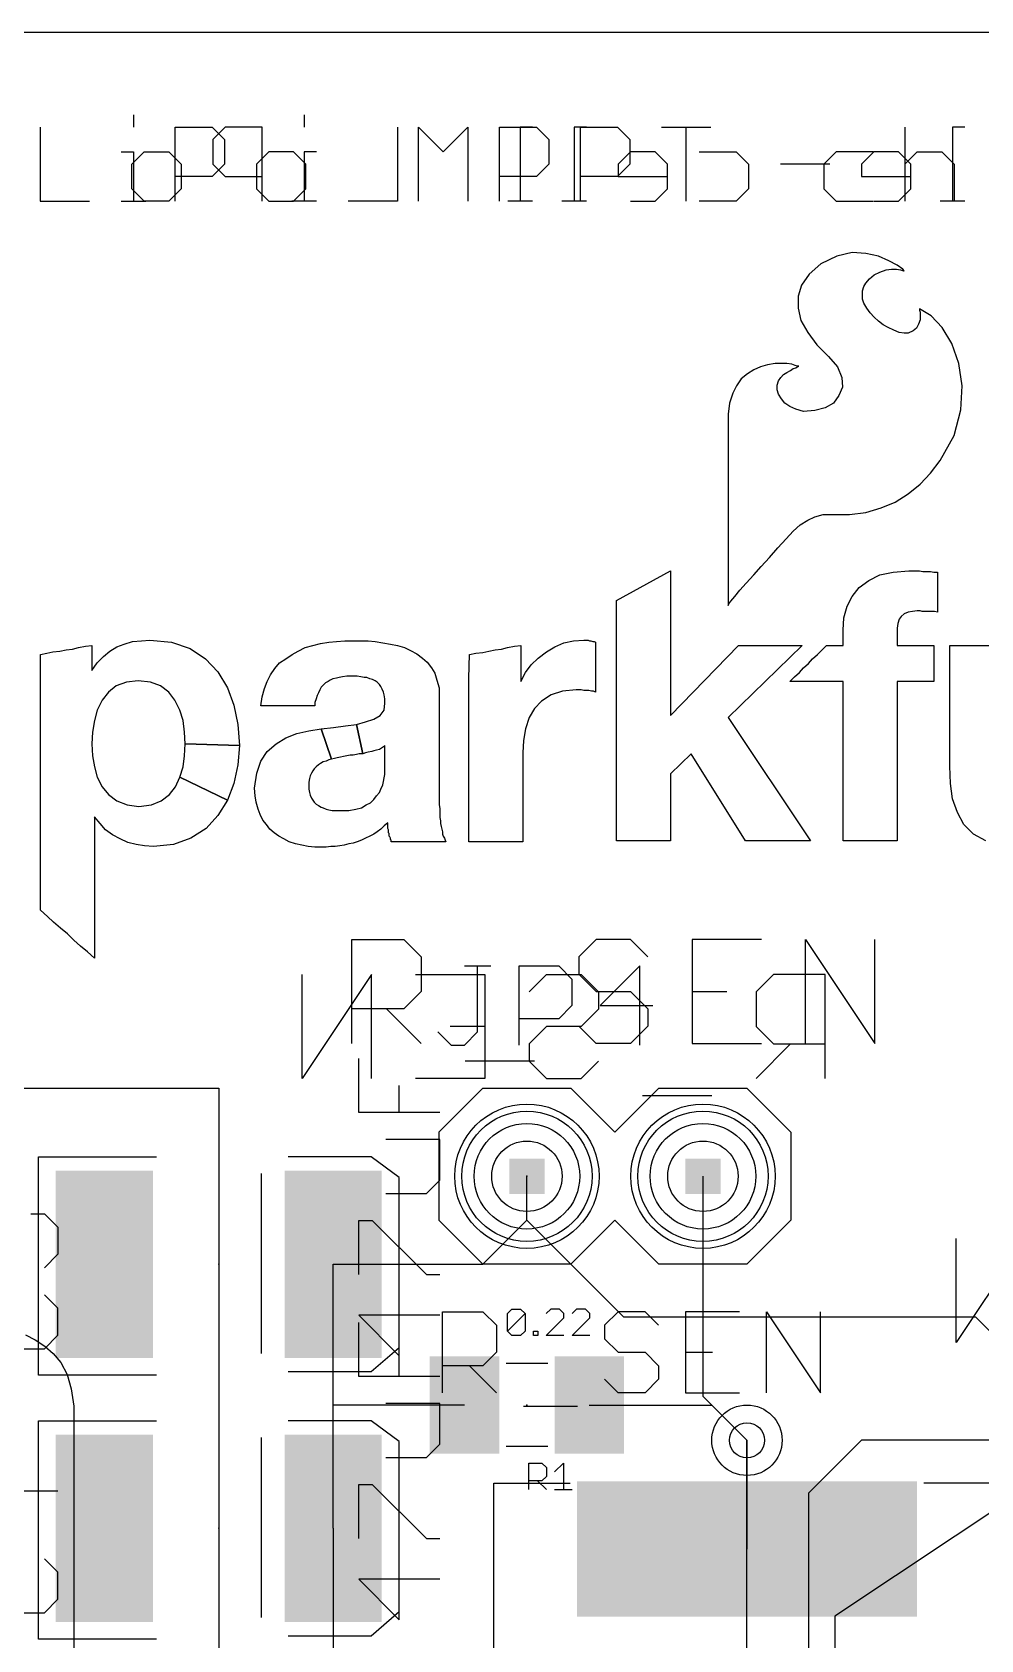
# Model space of a CAD drawing. Extents: x 0 to 134, y -27 to 47.
# Drawn here: x 20.17 to 33.85, y 23.79 to 46.99 of the extents above; entities that cross this region are included whole.
import ezdxf

# ---------------------------------------------------------------- set-up
doc = ezdxf.new("R2010")
doc.units = 0
for name, color, linetype in [('1', 14, 'CONTINUOUS'), ('16', 174, 'CONTINUOUS'), ('17', 94, 'CONTINUOUS'), ('18', 94, 'CONTINUOUS'), ('20', 54, 'CONTINUOUS'), ('21', 54, 'CONTINUOUS'), ('22', 54, 'CONTINUOUS'), ('23', 178, 'CONTINUOUS'), ('25', 250, 'CONTINUOUS'), ('27', 250, 'CONTINUOUS'), ('29', 250, 'CONTINUOUS'), ('30', 250, 'CONTINUOUS'), ('31', 250, 'CONTINUOUS'), ('44', 250, 'CONTINUOUS'), ('51', 54, 'CONTINUOUS')]:
    doc.layers.add(name, color=color, linetype=linetype)

# ---------------------------------------------------------------- blocks, each defined once
blk = doc.blocks.new('RECT')
blk.add_solid([(-0.5, -0.5), (0.5, -0.5), (-0.5, 0.5), (0.5, 0.5)])
blk = doc.blocks.new('ROUNDP')
blk.add_circle((0, 0), 0.5)
blk = doc.blocks.new('ROUNDV')
blk.add_circle((0, 0), 0.5)

msp = doc.modelspace()

# ---------------------------------------------------------------- linework, layer by layer
at = {"layer": '1'}
for p, q in [((0, 46.99), (46.99, 46.99)), ((17.78, 31.75), (22.86, 31.75)), ((22.86, 31.75), (22.86, 17.78)), ((43.18, 31.75), (31.75, 24.13)), ((27.305, 29.845), (27.305, 30.48)), ((26.67, 29.21), (27.305, 29.845)), ((28.702, 28.448), (27.305, 29.845)), ((24.51, 27.178), (24.51, 29.21)), ((24.51, 29.21), (26.67, 29.21)), ((33.782, 28.448), (28.702, 28.448)), ((35.56, 26.67), (33.782, 28.448)), ((24.51, 25.4), (24.51, 27.178)), ((26.405, 27.178), (24.51, 27.178)), ((28.205, 27.178), (29.972, 27.178)), ((29.972, 27.178), (30.48, 26.67)), ((30.48, 26.67), (30.48, 25.1)), ((24.51, 25.4), (24.51, 23.621)), ((31.75, 24.13), (31.75, 12.7))]:
    msp.add_line(p, q, dxfattribs=at)
at = {"layer": '16'}
for p, q in [((0, 46.99), (46.99, 46.99)), ((29.845, 30.48), (29.845, 27.305)), ((29.845, 27.305), (30.48, 26.67)), ((30.48, 14.478), (30.48, 26.67)), ((32.131, 26.67), (31.369, 25.908)), ((35.56, 26.67), (32.131, 26.67)), ((31.369, 25.908), (31.369, 13.843))]:
    msp.add_line(p, q, dxfattribs=at)
at = {"layer": '20'}
msp.add_line((0, 46.99), (46.99, 46.99), dxfattribs=at)
at = {"layer": '21'}
for p, q in [((21.6306, 45.7973), (21.6306, 45.6193)), ((20.2833, 45.6193), (20.2833, 44.5516)), ((22.2323, 44.5516), (22.2323, 45.6193)), ((22.2323, 45.6193), (22.7661, 45.6193)), ((22.7661, 45.6193), (22.9441, 45.4414)), ((25.7405, 44.5516), (25.7405, 45.6193)), ((25.7405, 45.6193), (26.0964, 45.2634)), ((26.0964, 45.2634), (26.4523, 45.6193)), ((26.4523, 45.6193), (26.4523, 44.5516)), ((26.9099, 44.5516), (26.9099, 45.6193)), ((26.9099, 45.6193), (27.4437, 45.6193)), ((27.4437, 45.6193), (27.6217, 45.4414)), ((28.0792, 44.5516), (28.0792, 45.6193)), ((28.0792, 45.6193), (28.6131, 45.6193)), ((28.6131, 45.6193), (28.7911, 45.4414)), ((29.2486, 45.6193), (29.9605, 45.6193)), ((29.6045, 44.5516), (29.6045, 45.6193)), ((32.7568, 45.6193), (32.7568, 44.5516)), ((21.4527, 45.2634), (21.6306, 45.2634)), ((21.6306, 45.2634), (21.6306, 44.5516)), ((22.9441, 45.4414), (22.9441, 45.0855)), ((23.5796, 45.2634), (23.4017, 45.0855)), ((23.9355, 45.2634), (23.5796, 45.2634)), ((24.1135, 45.0855), (23.9355, 45.2634)), ((27.6217, 45.4414), (27.6217, 45.0855)), ((28.7911, 45.4414), (28.7911, 45.0855)), ((31.7654, 45.2634), (31.5874, 45.0855)), ((32.2992, 45.2634), (31.7654, 45.2634)), ((32.7568, 45.0855), (32.9348, 45.2634)), ((32.9348, 45.2634), (33.2907, 45.2634)), ((33.2907, 45.2634), (33.4686, 45.0855)), ((22.9441, 45.0855), (22.7661, 44.9075)), ((23.4017, 45.0855), (23.4017, 44.7296)), ((24.1135, 44.7296), (24.1135, 45.0855)), ((27.6217, 45.0855), (27.4437, 44.9075)), ((28.7911, 45.0855), (28.6131, 44.9075)), ((31.5874, 45.0855), (31.5874, 44.7296)), ((33.4686, 45.0855), (33.4686, 44.5516)), ((22.7661, 44.9075), (22.2323, 44.9075)), ((27.4437, 44.9075), (26.9099, 44.9075)), ((28.6131, 44.9075), (28.0792, 44.9075)), ((20.2833, 44.5516), (20.9951, 44.5516)), ((21.4527, 44.5516), (21.8086, 44.5516)), ((23.4017, 44.7296), (23.5796, 44.5516)), ((23.5796, 44.5516), (23.9355, 44.5516)), ((23.9355, 44.5516), (24.1135, 44.7296)), ((31.5874, 44.7296), (31.7654, 44.5516)), ((31.7654, 44.5516), (32.2992, 44.5516)), ((31.547, 43.648), (31.377, 43.498)), ((31.777, 43.758), (31.547, 43.648)), ((31.997, 43.808), (31.777, 43.758)), ((32.197, 43.798), (31.997, 43.808)), ((32.377, 43.758), (32.197, 43.798)), ((32.527, 43.688), (32.377, 43.758)), ((32.647, 43.628), (32.527, 43.688)), ((32.727, 43.568), (32.647, 43.628)), ((31.377, 43.498), (31.267, 43.338)), ((32.197, 43.368), (32.247, 43.428)), ((32.247, 43.428), (32.317, 43.488)), ((32.317, 43.488), (32.397, 43.528)), ((32.397, 43.528), (32.487, 43.558)), ((32.487, 43.558), (32.567, 43.568)), ((32.567, 43.568), (32.637, 43.568)), ((32.637, 43.568), (32.697, 43.558)), ((32.697, 43.558), (32.737, 43.548)), ((32.747, 43.548), (32.727, 43.568)), ((32.737, 43.548), (32.747, 43.548)), ((31.267, 43.338), (31.217, 43.178)), ((31.217, 43.178), (31.217, 43.008)), ((32.147, 43.258), (32.167, 43.318)), ((32.147, 43.138), (32.147, 43.258)), ((32.167, 43.318), (32.197, 43.368)), ((31.217, 43.008), (31.257, 42.828)), ((32.167, 43.078), (32.147, 43.138)), ((32.207, 43.008), (32.167, 43.078)), ((32.257, 42.938), (32.207, 43.008)), ((32.317, 42.878), (32.257, 42.938)), ((32.967, 42.998), (32.967, 42.978)), ((33.137, 42.898), (32.967, 42.998)), ((32.967, 42.978), (32.977, 42.948)), ((32.977, 42.948), (32.977, 42.838)), ((31.257, 42.828), (31.357, 42.658)), ((32.377, 42.818), (32.317, 42.878)), ((32.447, 42.768), (32.377, 42.818)), ((32.517, 42.728), (32.447, 42.768)), ((32.597, 42.688), (32.517, 42.728)), ((32.927, 42.718), (32.877, 42.678)), ((32.957, 42.778), (32.927, 42.718)), ((32.977, 42.838), (32.957, 42.778)), ((33.297, 42.728), (33.137, 42.898)), ((33.437, 42.498), (33.297, 42.728)), ((31.357, 42.658), (31.487, 42.478)), ((31.487, 42.478), (31.657, 42.308)), ((32.677, 42.658), (32.597, 42.688)), ((32.747, 42.648), (32.677, 42.658)), ((32.807, 42.648), (32.747, 42.648)), ((32.877, 42.678), (32.807, 42.648)), ((33.537, 42.208), (33.437, 42.498)), ((31.657, 42.308), (31.787, 42.158)), ((30.487, 42.058), (30.397, 41.988)), ((30.577, 42.118), (30.487, 42.058)), ((30.677, 42.158), (30.577, 42.118)), ((30.777, 42.188), (30.677, 42.158)), ((30.887, 42.208), (30.777, 42.188)), ((31.057, 42.208), (30.887, 42.208)), ((30.937, 41.958), (30.967, 42.008)), ((30.967, 42.008), (31.007, 42.048)), ((31.007, 42.048), (31.057, 42.078)), ((31.127, 42.198), (31.057, 42.208)), ((31.057, 42.078), (31.107, 42.108)), ((31.107, 42.108), (31.147, 42.138)), ((31.177, 42.178), (31.127, 42.198)), ((31.147, 42.138), (31.187, 42.148)), ((31.207, 42.168), (31.177, 42.178)), ((31.187, 42.148), (31.217, 42.168)), ((31.227, 42.168), (31.207, 42.168)), ((31.217, 42.168), (31.227, 42.168)), ((31.787, 42.158), (31.847, 42.008)), ((31.847, 42.008), (31.857, 41.868)), ((33.587, 41.888), (33.537, 42.208)), ((30.277, 41.778), (30.227, 41.638)), ((30.327, 41.888), (30.277, 41.778)), ((30.397, 41.988), (30.327, 41.888)), ((30.917, 41.898), (30.937, 41.958)), ((30.917, 41.828), (30.917, 41.898)), ((30.937, 41.768), (30.917, 41.828)), ((30.977, 41.698), (30.937, 41.768)), ((31.857, 41.868), (31.807, 41.748)), ((33.567, 41.538), (33.587, 41.888)), ((30.227, 41.638), (30.207, 41.478)), ((31.027, 41.638), (30.977, 41.698)), ((31.097, 41.588), (31.027, 41.638)), ((31.187, 41.548), (31.097, 41.588)), ((31.297, 41.518), (31.187, 41.548)), ((31.607, 41.568), (31.457, 41.528)), ((31.727, 41.638), (31.607, 41.568)), ((31.807, 41.748), (31.727, 41.638)), ((33.467, 41.168), (33.567, 41.538)), ((30.207, 41.478), (30.207, 38.718)), ((31.457, 41.528), (31.297, 41.518)), ((33.267, 40.808), (33.467, 41.168)), ((32.977, 40.468), (33.127, 40.628)), ((33.127, 40.628), (33.267, 40.808)), ((32.807, 40.328), (32.977, 40.468)), ((32.417, 40.128), (32.617, 40.208)), ((32.617, 40.208), (32.807, 40.328)), ((31.247, 39.878), (31.357, 39.948)), ((31.357, 39.948), (31.457, 39.998)), ((31.457, 39.998), (31.577, 40.028)), ((31.577, 40.028), (31.957, 40.028)), ((31.957, 40.028), (32.197, 40.058)), ((32.197, 40.058), (32.417, 40.128)), ((30.927, 39.548), (31.047, 39.678)), ((31.047, 39.678), (31.147, 39.788)), ((31.147, 39.788), (31.247, 39.878)), ((30.807, 39.408), (30.927, 39.548)), ((28.597, 38.788), (29.377, 39.218)), ((29.377, 39.218), (29.377, 37.128)), ((30.577, 39.158), (30.687, 39.278)), ((30.687, 39.278), (30.807, 39.408)), ((32.587, 39.198), (32.817, 39.218)), ((32.817, 39.218), (32.967, 39.218)), ((32.967, 39.218), (33.017, 39.208)), ((30.377, 38.938), (30.467, 39.038)), ((30.467, 39.038), (30.577, 39.158)), ((31.997, 38.848), (32.097, 38.978)), ((32.097, 38.978), (32.237, 39.078)), ((32.237, 39.078), (32.397, 39.158)), ((32.397, 39.158), (32.587, 39.198)), ((33.017, 39.208), (33.127, 39.208)), ((33.127, 39.208), (33.177, 39.198)), ((33.177, 39.198), (33.227, 39.198)), ((33.227, 39.198), (33.227, 38.618)), ((28.597, 35.318), (28.597, 38.788)), ((30.217, 38.738), (30.247, 38.778)), ((30.247, 38.778), (30.307, 38.848)), ((30.307, 38.848), (30.377, 38.938)), ((31.927, 38.708), (31.997, 38.848)), ((30.207, 38.718), (30.217, 38.738)), ((31.867, 38.358), (31.877, 38.538)), ((31.877, 38.538), (31.927, 38.708)), ((32.677, 38.518), (32.657, 38.458)), ((32.707, 38.558), (32.677, 38.518)), ((32.747, 38.598), (32.707, 38.558)), ((32.807, 38.618), (32.747, 38.598)), ((32.867, 38.628), (32.807, 38.618)), ((32.937, 38.638), (32.867, 38.628)), ((32.977, 38.638), (32.937, 38.638)), ((33.007, 38.628), (32.977, 38.638)), ((33.187, 38.628), (33.007, 38.628)), ((33.227, 38.618), (33.187, 38.628)), ((31.867, 38.138), (31.867, 38.358)), ((32.657, 38.458), (32.647, 38.388)), ((32.647, 38.388), (32.647, 38.138)), ((20.467, 38.048), (20.567, 38.058)), ((20.567, 38.058), (20.657, 38.078)), ((20.657, 38.078), (20.747, 38.088)), ((20.747, 38.088), (20.837, 38.108)), ((20.837, 38.108), (20.937, 38.128)), ((20.937, 38.128), (21.027, 38.138)), ((21.027, 38.138), (21.027, 37.778)), ((21.197, 37.978), (21.287, 38.058)), ((21.287, 38.058), (21.387, 38.118)), ((21.387, 38.118), (21.497, 38.158)), ((21.497, 38.158), (21.617, 38.198)), ((21.617, 38.198), (21.747, 38.208)), ((21.747, 38.208), (21.867, 38.218)), ((21.867, 38.218), (22.177, 38.188)), ((22.177, 38.188), (22.447, 38.098)), ((22.447, 38.098), (22.667, 37.948)), ((23.917, 38.008), (24.007, 38.058)), ((24.007, 38.058), (24.107, 38.108)), ((24.107, 38.108), (24.217, 38.138)), ((24.217, 38.138), (24.327, 38.168)), ((24.327, 38.168), (24.447, 38.188)), ((24.447, 38.188), (24.557, 38.198)), ((24.557, 38.198), (24.677, 38.208)), ((24.677, 38.208), (25.017, 38.208)), ((25.017, 38.208), (25.117, 38.198)), ((25.117, 38.198), (25.227, 38.178)), ((25.227, 38.178), (25.337, 38.158)), ((25.337, 38.158), (25.437, 38.138)), ((25.437, 38.138), (25.537, 38.108)), ((25.537, 38.108), (25.627, 38.068)), ((25.627, 38.068), (25.717, 38.018)), ((26.667, 38.038), (26.757, 38.058)), ((26.757, 38.058), (26.847, 38.078)), ((26.847, 38.078), (26.937, 38.088)), ((26.937, 38.088), (27.027, 38.108)), ((27.027, 38.108), (27.127, 38.128)), ((27.127, 38.128), (27.217, 38.138)), ((27.217, 38.138), (27.217, 37.618)), ((27.587, 38.048), (27.707, 38.118)), ((27.707, 38.118), (27.837, 38.178)), ((27.837, 38.178), (27.977, 38.208)), ((27.977, 38.208), (28.127, 38.218)), ((28.127, 38.218), (28.187, 38.218)), ((28.187, 38.218), (28.207, 38.208)), ((28.207, 38.208), (28.227, 38.208)), ((28.227, 38.208), (28.257, 38.198)), ((28.257, 38.198), (28.277, 38.198)), ((28.277, 38.198), (28.297, 38.188)), ((28.297, 38.188), (28.297, 37.468)), ((29.377, 37.128), (30.357, 38.138)), ((31.277, 38.138), (30.207, 37.098)), ((30.357, 38.138), (31.277, 38.138)), ((31.497, 38.008), (31.567, 38.078)), ((31.567, 38.078), (31.627, 38.138)), ((31.627, 38.138), (31.867, 38.138)), ((32.647, 38.138), (33.177, 38.138)), ((33.177, 38.138), (33.177, 37.618)), ((33.407, 36.398), (33.407, 38.138)), ((33.407, 38.138), (34.177, 38.138)), ((20.287, 38.008), (20.377, 38.028)), ((20.287, 34.318), (20.287, 38.008)), ((20.377, 38.028), (20.467, 38.048)), ((21.027, 37.778), (21.107, 37.888)), ((21.107, 37.888), (21.197, 37.978)), ((22.667, 37.948), (22.847, 37.758)), ((23.667, 37.808), (23.737, 37.888)), ((23.737, 37.888), (23.827, 37.948)), ((23.827, 37.948), (23.917, 38.008)), ((25.717, 38.018), (25.797, 37.958)), ((25.797, 37.958), (25.867, 37.898)), ((25.867, 37.898), (25.927, 37.818)), ((25.927, 37.818), (25.977, 37.738)), ((26.467, 37.668), (26.477, 38.008)), ((26.477, 38.008), (26.567, 38.028)), ((26.567, 38.028), (26.667, 38.038)), ((27.287, 37.748), (27.367, 37.858)), ((27.367, 37.858), (27.467, 37.958)), ((27.467, 37.958), (27.587, 38.048)), ((31.237, 37.748), (31.297, 37.818)), ((31.297, 37.818), (31.367, 37.878)), ((31.367, 37.878), (31.427, 37.948)), ((31.427, 37.948), (31.497, 38.008)), ((21.527, 37.608), (21.377, 37.558)), ((21.697, 37.628), (21.527, 37.608)), ((21.877, 37.608), (21.697, 37.628)), ((22.017, 37.558), (21.877, 37.608)), ((22.847, 37.758), (22.987, 37.528)), ((23.517, 37.518), (23.557, 37.618)), ((23.557, 37.618), (23.607, 37.718)), ((23.607, 37.718), (23.667, 37.808)), ((24.397, 37.598), (24.367, 37.568)), ((24.437, 37.618), (24.397, 37.598)), ((24.467, 37.638), (24.437, 37.618)), ((24.507, 37.658), (24.467, 37.638)), ((24.557, 37.668), (24.507, 37.658)), ((24.597, 37.678), (24.557, 37.668)), ((24.647, 37.688), (24.597, 37.678)), ((24.707, 37.698), (24.647, 37.688)), ((24.857, 37.698), (24.707, 37.698)), ((24.907, 37.688), (24.857, 37.698)), ((24.957, 37.678), (24.907, 37.688)), ((24.997, 37.678), (24.957, 37.678)), ((25.037, 37.658), (24.997, 37.678)), ((25.077, 37.648), (25.037, 37.658)), ((25.117, 37.628), (25.077, 37.648)), ((25.147, 37.608), (25.117, 37.628)), ((25.177, 37.578), (25.147, 37.608)), ((25.977, 37.738), (26.007, 37.638)), ((26.007, 37.638), (26.037, 37.528)), ((26.467, 35.308), (26.467, 37.668)), ((27.217, 37.618), (27.287, 37.748)), ((31.097, 37.618), (31.167, 37.688)), ((31.867, 37.618), (31.097, 37.618)), ((31.167, 37.688), (31.237, 37.748)), ((31.867, 37.338), (31.867, 37.618)), ((33.177, 37.618), (32.647, 37.618)), ((32.647, 37.618), (32.647, 35.318)), ((21.267, 37.468), (21.177, 37.348)), ((21.377, 37.558), (21.267, 37.468)), ((22.137, 37.468), (22.017, 37.558)), ((22.227, 37.348), (22.137, 37.468)), ((22.987, 37.528), (23.077, 37.278)), ((23.467, 37.268), (23.487, 37.398)), ((23.487, 37.398), (23.517, 37.518)), ((24.267, 37.368), (24.247, 37.318)), ((24.277, 37.418), (24.267, 37.368)), ((24.297, 37.458), (24.277, 37.418)), ((24.317, 37.498), (24.297, 37.458)), ((24.337, 37.538), (24.317, 37.498)), ((24.367, 37.568), (24.337, 37.538)), ((25.197, 37.548), (25.177, 37.578)), ((25.217, 37.508), (25.197, 37.548)), ((25.237, 37.468), (25.217, 37.508)), ((25.247, 37.428), (25.237, 37.468)), ((25.257, 37.368), (25.247, 37.428)), ((25.257, 37.308), (25.257, 37.368)), ((26.037, 37.528), (26.037, 35.838)), ((27.657, 37.428), (27.517, 37.338)), ((27.817, 37.478), (27.657, 37.428)), ((28.017, 37.498), (27.817, 37.478)), ((28.087, 37.498), (28.017, 37.498)), ((28.127, 37.488), (28.087, 37.498)), ((28.197, 37.488), (28.127, 37.488)), ((28.237, 37.478), (28.197, 37.488)), ((28.267, 37.478), (28.237, 37.478)), ((28.297, 37.468), (28.267, 37.478)), ((21.107, 37.208), (21.067, 37.058)), ((21.177, 37.348), (21.107, 37.208)), ((22.297, 37.208), (22.227, 37.348)), ((22.347, 37.058), (22.297, 37.208)), ((23.077, 37.278), (23.137, 36.998)), ((24.247, 37.268), (23.467, 37.268)), ((24.247, 37.318), (24.247, 37.268)), ((25.097, 37.078), (25.187, 37.128)), ((25.187, 37.128), (25.247, 37.208)), ((25.247, 37.208), (25.257, 37.308)), ((27.417, 37.228), (27.337, 37.098)), ((27.517, 37.338), (27.417, 37.228)), ((31.867, 35.318), (31.867, 37.338)), ((21.067, 37.058), (21.037, 36.888)), ((22.367, 36.888), (22.347, 37.058)), ((23.137, 36.998), (23.157, 36.698)), ((23.987, 36.868), (24.157, 36.908)), ((24.157, 36.908), (24.337, 36.938)), ((24.337, 36.938), (24.517, 36.958)), ((24.487, 36.498), (24.337, 36.938)), ((24.337, 36.938), (24.487, 36.498)), ((24.517, 36.958), (24.687, 36.978)), ((24.687, 36.978), (24.847, 36.998)), ((24.847, 36.998), (24.977, 37.038)), ((24.847, 36.998), (24.937, 36.578)), ((24.937, 36.578), (24.847, 36.998)), ((24.977, 37.038), (25.097, 37.078)), ((27.287, 36.938), (27.257, 36.768)), ((27.337, 37.098), (27.287, 36.938)), ((30.207, 37.098), (31.397, 35.318)), ((21.037, 36.888), (21.027, 36.718)), ((21.027, 36.718), (21.037, 36.548)), ((22.377, 36.718), (22.367, 36.888)), ((22.367, 36.548), (22.377, 36.718)), ((22.377, 36.718), (23.157, 36.698)), ((23.157, 36.698), (22.377, 36.718)), ((23.157, 36.698), (23.137, 36.418)), ((23.557, 36.608), (23.687, 36.718)), ((23.687, 36.718), (23.827, 36.808)), ((23.827, 36.808), (23.987, 36.868)), ((25.207, 36.658), (25.177, 36.638)), ((25.237, 36.678), (25.207, 36.658)), ((25.257, 36.698), (25.237, 36.678)), ((25.257, 36.278), (25.257, 36.698)), ((27.257, 36.768), (27.247, 36.588)), ((21.037, 36.548), (21.067, 36.388)), ((22.347, 36.388), (22.367, 36.548)), ((23.407, 36.298), (23.467, 36.468)), ((23.467, 36.468), (23.557, 36.608)), ((24.327, 36.438), (24.297, 36.418)), ((24.367, 36.458), (24.327, 36.438)), ((24.407, 36.468), (24.367, 36.458)), ((24.447, 36.488), (24.407, 36.468)), ((24.487, 36.498), (24.447, 36.488)), ((24.527, 36.508), (24.487, 36.498)), ((24.567, 36.518), (24.527, 36.508)), ((24.617, 36.528), (24.567, 36.518)), ((24.657, 36.538), (24.617, 36.528)), ((24.707, 36.548), (24.657, 36.538)), ((24.757, 36.558), (24.707, 36.548)), ((24.797, 36.558), (24.757, 36.558)), ((24.847, 36.568), (24.797, 36.558)), ((24.887, 36.578), (24.847, 36.568)), ((24.937, 36.578), (24.887, 36.578)), ((24.977, 36.588), (24.937, 36.578)), ((25.017, 36.598), (24.977, 36.588)), ((25.067, 36.608), (25.017, 36.598)), ((25.097, 36.618), (25.067, 36.608)), ((25.137, 36.628), (25.097, 36.618)), ((25.177, 36.638), (25.137, 36.628)), ((27.247, 36.588), (27.247, 35.308)), ((29.677, 36.578), (29.377, 36.288)), ((30.457, 35.318), (29.677, 36.578)), ((21.067, 36.388), (21.107, 36.238)), ((21.107, 36.238), (21.177, 36.098)), ((22.237, 36.098), (22.297, 36.238)), ((22.297, 36.238), (22.347, 36.388)), ((22.987, 35.908), (22.297, 36.238)), ((22.297, 36.238), (22.987, 35.908)), ((23.137, 36.418), (23.077, 36.148)), ((23.377, 36.078), (23.407, 36.298)), ((24.167, 36.218), (24.157, 36.168)), ((24.177, 36.258), (24.167, 36.218)), ((24.197, 36.298), (24.177, 36.258)), ((24.217, 36.328), (24.197, 36.298)), ((24.237, 36.358), (24.217, 36.328)), ((24.267, 36.388), (24.237, 36.358)), ((24.297, 36.418), (24.267, 36.388)), ((25.237, 36.178), (25.247, 36.228)), ((25.247, 36.228), (25.257, 36.278)), ((29.377, 36.288), (29.377, 35.318)), ((33.417, 36.148), (33.407, 36.398)), ((21.177, 36.098), (21.267, 35.988)), ((21.267, 35.988), (21.387, 35.898)), ((22.027, 35.898), (22.147, 35.988)), ((22.147, 35.988), (22.237, 36.098)), ((23.077, 36.148), (22.987, 35.908)), ((23.387, 35.968), (23.377, 36.078)), ((23.397, 35.878), (23.387, 35.968)), ((24.157, 36.168), (24.157, 36.068)), ((24.157, 36.068), (24.167, 36.018)), ((24.167, 36.018), (24.177, 35.978)), ((24.177, 35.978), (24.197, 35.938)), ((25.097, 35.918), (25.137, 35.968)), ((25.137, 35.968), (25.177, 36.018)), ((25.177, 36.018), (25.197, 36.068)), ((25.197, 36.068), (25.227, 36.128)), ((25.227, 36.128), (25.237, 36.178)), ((33.447, 35.928), (33.417, 36.148)), ((21.387, 35.898), (21.537, 35.838)), ((21.537, 35.838), (21.707, 35.818)), ((21.707, 35.818), (21.887, 35.838)), ((21.887, 35.838), (22.027, 35.898)), ((22.987, 35.908), (22.847, 35.688)), ((23.427, 35.778), (23.397, 35.878)), ((23.457, 35.698), (23.427, 35.778)), ((24.197, 35.938), (24.217, 35.908)), ((24.217, 35.908), (24.237, 35.878)), ((24.237, 35.878), (24.267, 35.848)), ((24.267, 35.848), (24.297, 35.828)), ((24.297, 35.828), (24.337, 35.808)), ((24.337, 35.808), (24.367, 35.798)), ((24.367, 35.798), (24.407, 35.778)), ((24.407, 35.778), (24.447, 35.768)), ((24.447, 35.768), (24.497, 35.758)), ((24.497, 35.758), (24.737, 35.758)), ((24.737, 35.758), (24.837, 35.778)), ((24.837, 35.778), (24.917, 35.798)), ((24.917, 35.798), (24.987, 35.838)), ((24.987, 35.838), (25.047, 35.868)), ((25.047, 35.868), (25.097, 35.918)), ((26.037, 35.838), (26.047, 35.788)), ((26.047, 35.788), (26.047, 35.658)), ((33.517, 35.728), (33.447, 35.928)), ((21.147, 35.568), (21.067, 35.668)), ((21.067, 35.668), (21.067, 33.628)), ((21.227, 35.478), (21.147, 35.568)), ((22.677, 35.498), (22.457, 35.358)), ((22.847, 35.688), (22.677, 35.498)), ((23.497, 35.618), (23.457, 35.698)), ((23.547, 35.558), (23.497, 35.618)), ((23.597, 35.488), (23.547, 35.558)), ((25.247, 35.538), (25.197, 35.488)), ((25.297, 35.578), (25.247, 35.538)), ((25.297, 35.498), (25.297, 35.578)), ((25.307, 35.478), (25.297, 35.498)), ((26.047, 35.658), (26.057, 35.608)), ((26.057, 35.608), (26.057, 35.568)), ((26.057, 35.568), (26.067, 35.528)), ((26.067, 35.528), (26.077, 35.488)), ((33.607, 35.558), (33.517, 35.728)), ((33.747, 35.418), (33.607, 35.558)), ((21.327, 35.408), (21.227, 35.478)), ((21.437, 35.348), (21.327, 35.408)), ((21.547, 35.298), (21.437, 35.348)), ((21.667, 35.268), (21.547, 35.298)), ((21.787, 35.248), (21.667, 35.268)), ((22.207, 35.268), (21.917, 35.238)), ((22.457, 35.358), (22.207, 35.268)), ((23.657, 35.438), (23.597, 35.488)), ((23.727, 35.388), (23.657, 35.438)), ((23.797, 35.348), (23.727, 35.388)), ((23.877, 35.308), (23.797, 35.348)), ((23.967, 35.278), (23.877, 35.308)), ((24.057, 35.258), (23.967, 35.278)), ((24.737, 35.278), (24.667, 35.258)), ((24.797, 35.288), (24.737, 35.278)), ((24.857, 35.308), (24.797, 35.288)), ((24.917, 35.328), (24.857, 35.308)), ((24.977, 35.358), (24.917, 35.328)), ((25.037, 35.388), (24.977, 35.358)), ((25.097, 35.418), (25.037, 35.388)), ((25.147, 35.448), (25.097, 35.418)), ((25.197, 35.488), (25.147, 35.448)), ((25.307, 35.438), (25.307, 35.478)), ((25.317, 35.428), (25.307, 35.438)), ((25.317, 35.388), (25.317, 35.428)), ((25.327, 35.378), (25.317, 35.388)), ((25.337, 35.358), (25.327, 35.378)), ((25.337, 35.338), (25.337, 35.358)), ((25.347, 35.328), (25.337, 35.338)), ((25.347, 35.308), (25.347, 35.328)), ((26.137, 35.308), (25.347, 35.308)), ((26.077, 35.488), (26.087, 35.448)), ((26.087, 35.448), (26.087, 35.418)), ((26.087, 35.418), (26.097, 35.388)), ((26.097, 35.388), (26.117, 35.358)), ((26.117, 35.358), (26.127, 35.328)), ((26.127, 35.328), (26.137, 35.308)), ((27.247, 35.308), (26.467, 35.308)), ((29.377, 35.318), (28.597, 35.318)), ((31.397, 35.318), (30.457, 35.318)), ((32.647, 35.318), (31.867, 35.318)), ((33.927, 35.318), (33.747, 35.418)), ((21.917, 35.238), (21.787, 35.248)), ((24.147, 35.238), (24.057, 35.258)), ((24.247, 35.228), (24.147, 35.238)), ((24.407, 35.228), (24.247, 35.228)), ((24.477, 35.238), (24.407, 35.228)), ((24.537, 35.238), (24.477, 35.238)), ((24.607, 35.248), (24.537, 35.238)), ((24.667, 35.258), (24.607, 35.248)), ((20.387, 34.228), (20.287, 34.318)), ((20.477, 34.148), (20.387, 34.228)), ((20.577, 34.058), (20.477, 34.148)), ((20.677, 33.978), (20.577, 34.058)), ((20.767, 33.888), (20.677, 33.978)), ((20.867, 33.798), (20.767, 33.888)), ((24.7777, 32.3977), (24.7777, 33.8976)), ((24.7777, 33.8976), (25.5276, 33.8976)), ((25.5276, 33.8976), (25.7776, 33.6476)), ((28.302, 33.8976), (28.052, 33.6476)), ((28.802, 33.8976), (28.302, 33.8976)), ((29.0519, 33.6476), (28.802, 33.8976)), ((30.6891, 33.8976), (29.6892, 33.8976)), ((29.6892, 33.8976), (29.6892, 32.3977)), ((31.3263, 32.3977), (31.3263, 33.8976)), ((31.3263, 33.8976), (32.3262, 32.3977)), ((32.3262, 32.3977), (32.3262, 33.8976)), ((20.967, 33.718), (20.867, 33.798)), ((21.067, 33.628), (20.967, 33.718)), ((25.7776, 33.6476), (25.7776, 33.1476)), ((28.052, 33.6476), (28.052, 33.3976)), ((28.052, 33.3976), (28.302, 33.1476)), ((25.7776, 33.1476), (25.5276, 32.8977)), ((28.302, 33.1476), (28.802, 33.1476)), ((28.802, 33.1476), (29.0519, 32.8977)), ((29.6892, 33.1476), (30.1891, 33.1476)), ((25.5276, 32.8977), (24.7777, 32.8977)), ((25.2777, 32.8977), (25.7776, 32.3977)), ((29.0519, 32.8977), (29.0519, 32.6477)), ((28.302, 32.3977), (28.052, 32.6477)), ((29.0519, 32.6477), (28.802, 32.3977)), ((28.802, 32.3977), (28.302, 32.3977)), ((29.6892, 32.3977), (30.6891, 32.3977)), ((26.4149, 32.1477), (27.4148, 32.1477)), ((26.67, 31.75), (26.035, 31.115)), ((26.67, 31.75), (27.94, 31.75)), ((27.94, 31.75), (28.575, 31.115)), ((28.575, 31.115), (29.21, 31.75)), ((29.21, 31.75), (30.48, 31.75)), ((30.48, 31.75), (31.115, 31.115)), ((26.035, 31.115), (26.035, 29.845)), ((31.115, 31.115), (31.115, 29.845)), ((20.26, 27.61), (20.26, 30.76)), ((20.26, 30.76), (21.96, 30.76)), ((25.06, 30.76), (23.86, 30.76)), ((25.06, 30.76), (23.86, 30.76)), ((25.46, 30.46), (25.06, 30.76)), ((23.469, 30.521), (23.469, 27.924)), ((25.46, 28.01), (25.46, 30.46)), ((26.035, 29.845), (26.67, 29.21)), ((28.575, 29.845), (27.94, 29.21)), ((29.21, 29.21), (28.575, 29.845)), ((31.115, 29.845), (30.48, 29.21)), ((27.94, 29.21), (26.67, 29.21)), ((30.48, 29.21), (29.21, 29.21)), ((25.06, 27.66), (25.46, 28.01)), ((21.96, 27.61), (20.26, 27.61)), ((23.86, 27.66), (25.06, 27.66)), ((27.605, 27.778), (27.005, 27.778)), ((20.26, 23.8), (20.26, 26.95)), ((20.26, 26.95), (21.96, 26.95)), ((25.06, 26.95), (23.86, 26.95)), ((25.06, 26.95), (23.86, 26.95)), ((25.46, 26.65), (25.06, 26.95)), ((23.469, 26.711), (23.469, 24.114)), ((25.46, 24.2), (25.46, 26.65)), ((27.605, 26.578), (27.005, 26.578)), ((26.83, 18.05), (26.83, 26.05)), ((26.83, 26.05), (27.93, 26.05)), ((34.13, 26.05), (33.03, 26.05)), ((25.06, 23.85), (25.46, 24.2)), ((21.96, 23.8), (20.26, 23.8)), ((23.86, 23.85), (25.06, 23.85))]:
    msp.add_line(p, q, dxfattribs=at)
at = {"layer": '22'}
for p, q in [((24.0894, 45.7973), (24.0894, 45.6193)), ((22.9539, 45.6193), (22.7759, 45.4414)), ((23.4877, 45.6193), (22.9539, 45.6193)), ((23.4877, 44.5516), (23.4877, 45.6193)), ((25.4367, 45.6193), (25.4367, 44.5516)), ((27.3857, 45.6193), (27.2078, 45.6193)), ((27.2078, 45.6193), (27.2078, 44.5516)), ((28.1653, 45.6193), (27.9874, 45.6193)), ((27.9874, 45.6193), (27.9874, 44.5516)), ((33.6225, 45.6193), (33.4446, 45.6193)), ((33.4446, 45.6193), (33.4446, 44.5516)), ((21.6065, 45.0855), (21.7845, 45.2634)), ((21.7845, 45.2634), (22.1404, 45.2634)), ((22.1404, 45.2634), (22.3183, 45.0855)), ((22.7759, 45.4414), (22.7759, 45.0855)), ((24.2673, 45.2634), (24.0894, 45.2634)), ((24.0894, 45.2634), (24.0894, 44.5516)), ((28.8009, 45.2634), (28.6229, 45.0855)), ((29.1568, 45.2634), (28.8009, 45.2634)), ((29.3347, 45.0855), (29.1568, 45.2634)), ((29.7923, 45.2634), (30.3262, 45.2634)), ((30.3262, 45.2634), (30.5041, 45.0855)), ((32.3091, 45.2634), (32.1311, 45.0855)), ((32.665, 45.2634), (32.3091, 45.2634)), ((32.8429, 45.0855), (32.665, 45.2634)), ((21.6065, 44.7296), (21.6065, 45.0855)), ((22.3183, 45.0855), (22.3183, 44.7296)), ((22.7759, 45.0855), (22.9539, 44.9075)), ((28.6229, 45.0855), (28.6229, 44.9075)), ((29.3347, 44.7296), (29.3347, 45.0855)), ((30.5041, 45.0855), (30.5041, 44.7296)), ((31.6735, 45.0855), (30.9617, 45.0855)), ((32.1311, 45.0855), (32.1311, 44.9075)), ((32.8429, 44.7296), (32.8429, 45.0855)), ((22.9539, 44.9075), (23.4877, 44.9075)), ((28.6229, 44.9075), (29.3347, 44.9075)), ((32.1311, 44.9075), (32.8429, 44.9075)), ((21.7845, 44.5516), (21.6065, 44.7296)), ((22.1404, 44.5516), (21.7845, 44.5516)), ((22.3183, 44.7296), (22.1404, 44.5516)), ((24.2673, 44.5516), (23.9114, 44.5516)), ((25.4367, 44.5516), (24.7249, 44.5516)), ((27.3857, 44.5516), (27.0298, 44.5516)), ((28.1653, 44.5516), (27.8094, 44.5516)), ((28.8009, 44.5516), (29.1568, 44.5516)), ((29.1568, 44.5516), (29.3347, 44.7296)), ((30.3262, 44.5516), (29.7923, 44.5516)), ((30.5041, 44.7296), (30.3262, 44.5516)), ((32.3091, 44.5516), (32.665, 44.5516)), ((32.665, 44.5516), (32.8429, 44.7296)), ((33.6225, 44.5516), (33.2666, 44.5516)), ((25.0617, 33.3896), (24.0618, 31.8897)), ((24.0618, 31.8897), (24.0618, 33.3896)), ((25.0617, 31.8897), (25.0617, 33.3896)), ((25.6989, 33.3896), (26.6988, 33.3896)), ((26.6988, 33.3896), (26.6988, 31.8897)), ((27.3361, 33.1396), (27.586, 33.3896)), ((27.586, 33.3896), (28.086, 33.3896)), ((28.086, 33.3896), (28.336, 33.1396)), ((30.8604, 33.3896), (30.6104, 33.1396)), ((31.6103, 33.3896), (30.8604, 33.3896)), ((31.6103, 31.8897), (31.6103, 33.3896)), ((28.336, 33.1396), (28.336, 32.8896)), ((30.6104, 33.1396), (30.6104, 32.6396)), ((28.336, 32.8896), (28.086, 32.6396)), ((26.6988, 32.6396), (26.1989, 32.6396)), ((27.586, 32.6396), (27.3361, 32.3897)), ((28.086, 32.6396), (27.586, 32.6396)), ((30.6104, 32.6396), (30.8604, 32.3897)), ((27.3361, 32.3897), (27.3361, 32.1397)), ((31.1103, 32.3897), (30.6104, 31.8897)), ((30.8604, 32.3897), (31.6103, 32.3897)), ((27.3361, 32.1397), (27.586, 31.8897)), ((28.086, 31.8897), (28.336, 32.1397)), ((26.6988, 31.8897), (25.6989, 31.8897)), ((27.586, 31.8897), (28.086, 31.8897)), ((29.9731, 31.6397), (28.9732, 31.6397)), ((34.4974, 29.5796), (33.4975, 28.0797)), ((33.4975, 28.0797), (33.4975, 29.5796)), ((20.07, 28.19), (20.21, 28.12)), ((20.21, 28.12), (20.35, 28.03)), ((20.35, 28.03), (20.47, 27.92)), ((20.47, 27.92), (20.58, 27.79)), ((20.58, 27.79), (20.67, 27.62)), ((20.67, 27.62), (20.73, 27.41)), ((20.73, 27.41), (20.77, 27.16)), ((20.77, 27.16), (20.77, 23.03))]:
    msp.add_line(p, q, dxfattribs=at)
at = {"layer": '23'}
for p in [(27.305, 30.48), (22.86, 29.21), (27.305, 27.178), (22.86, 25.4)]:
    msp.add_point(p, dxfattribs=at)
at = {"layer": '25'}
for p, q in [((26.4036, 33.5163), (26.785, 33.5163)), ((26.5943, 32.563), (26.5943, 33.5163)), ((27.1917, 32.3723), (27.1917, 33.5163)), ((27.1917, 33.5163), (27.7637, 33.5163)), ((27.7637, 33.5163), (27.9543, 33.3256)), ((28.9331, 33.5163), (28.3611, 32.9443)), ((28.9331, 32.3723), (28.9331, 33.5163)), ((27.9543, 33.3256), (27.9543, 32.9443)), ((27.9543, 32.9443), (27.7637, 32.7536)), ((28.3611, 32.9443), (29.1237, 32.9443)), ((27.7637, 32.7536), (27.1917, 32.7536)), ((26.0223, 32.563), (26.213, 32.3723)), ((26.4036, 32.3723), (26.5943, 32.563)), ((26.213, 32.3723), (26.4036, 32.3723)), ((20.1494, 29.9398), (20.3443, 29.9398)), ((20.3443, 29.9398), (20.5392, 29.7449)), ((20.5392, 29.7449), (20.5392, 29.3551)), ((20.5392, 29.3551), (20.3443, 29.1602)), ((20.5392, 28.5755), (20.3443, 28.7704)), ((20.5392, 28.1857), (20.5392, 28.5755)), ((20.3443, 27.9908), (20.5392, 28.1857)), ((19.5647, 27.9908), (20.3443, 27.9908)), ((27.3313, 25.9588), (27.3313, 26.3401)), ((27.3313, 26.3401), (27.5219, 26.3401)), ((27.5219, 26.3401), (27.5855, 26.2766)), ((27.5855, 26.2766), (27.5855, 26.1495)), ((27.7055, 26.213), (27.8326, 26.3401)), ((27.8326, 26.3401), (27.8326, 25.9588)), ((27.5219, 26.0859), (27.3313, 26.0859)), ((27.4584, 26.0859), (27.5855, 25.9588)), ((27.5855, 26.1495), (27.5219, 26.0859)), ((20.5392, 25.9349), (19.3698, 25.9349)), ((27.7055, 25.9588), (27.9597, 25.9588)), ((20.5392, 24.7655), (20.3443, 24.9604)), ((20.5392, 24.3757), (20.5392, 24.7655)), ((20.3443, 24.1808), (20.5392, 24.3757)), ((19.5647, 24.1808), (20.3443, 24.1808))]:
    msp.add_line(p, q, dxfattribs=at)
at = {"layer": '27'}
for p, q in [((24.8798, 31.399), (24.8798, 32.1786)), ((25.4645, 31.399), (25.4645, 31.7888)), ((26.0492, 31.399), (24.8798, 31.399)), ((26.0492, 31.0092), (25.2696, 31.0092)), ((26.0492, 30.4245), (26.0492, 31.0092)), ((25.8543, 30.2296), (26.0492, 30.4245)), ((25.2696, 30.2296), (25.8543, 30.2296)), ((24.8798, 29.0602), (24.8798, 29.8398)), ((24.8798, 29.8398), (25.0747, 29.8398)), ((25.0747, 29.8398), (25.8543, 29.0602)), ((25.8543, 29.0602), (26.0492, 29.0602)), ((25.4645, 27.8908), (25.4645, 28.6704)), ((27.024, 28.4991), (27.0875, 28.5626)), ((27.0875, 28.5626), (27.2146, 28.5626)), ((27.2146, 28.5626), (27.2782, 28.4991)), ((27.6488, 28.5626), (27.5853, 28.4991)), ((27.7759, 28.5626), (27.6488, 28.5626)), ((27.8395, 28.4991), (27.7759, 28.5626)), ((28.023, 28.5626), (27.9595, 28.4991)), ((28.1502, 28.5626), (28.023, 28.5626)), ((28.2137, 28.4991), (28.1502, 28.5626)), ((26.0492, 28.4755), (24.8798, 28.4755)), ((24.8798, 28.4755), (25.4645, 27.8908)), ((24.8798, 27.589), (24.8798, 28.3686)), ((26.0858, 27.3558), (26.0858, 28.5252)), ((26.0858, 28.5252), (26.6705, 28.5252)), ((26.6705, 28.5252), (26.8654, 28.3303)), ((26.8654, 28.3303), (26.8654, 27.9405)), ((27.024, 28.2449), (27.024, 28.4991)), ((27.024, 28.2449), (27.2782, 28.4991)), ((27.2782, 28.4991), (27.2782, 28.2449)), ((27.5853, 28.1813), (27.8395, 28.4355)), ((27.8395, 28.4355), (27.8395, 28.4991)), ((27.9595, 28.1813), (28.2137, 28.4355)), ((28.2137, 28.4355), (28.2137, 28.4991)), ((28.6195, 28.5252), (28.4246, 28.3303)), ((28.4246, 28.3303), (28.4246, 28.1354)), ((29.0093, 28.5252), (28.6195, 28.5252)), ((29.2042, 28.3303), (29.0093, 28.5252)), ((30.3736, 28.5252), (29.594, 28.5252)), ((29.594, 28.5252), (29.594, 27.3558)), ((30.7634, 27.3558), (30.7634, 28.5252)), ((30.7634, 28.5252), (31.543, 27.3558)), ((31.543, 27.3558), (31.543, 28.5252)), ((27.0875, 28.1813), (27.024, 28.2449)), ((27.2146, 28.1813), (27.0875, 28.1813)), ((27.2782, 28.2449), (27.2146, 28.1813)), ((27.3982, 28.1813), (27.3982, 28.2449)), ((27.3982, 28.2449), (27.4617, 28.2449)), ((27.4617, 28.1813), (27.3982, 28.1813)), ((27.4617, 28.2449), (27.4617, 28.1813)), ((27.8395, 28.1813), (27.5853, 28.1813)), ((28.2137, 28.1813), (27.9595, 28.1813)), ((28.4246, 28.1354), (28.6195, 27.9405)), ((25.4645, 27.589), (25.4645, 27.9788)), ((26.8654, 27.9405), (26.6705, 27.7456)), ((28.6195, 27.9405), (29.0093, 27.9405)), ((29.0093, 27.9405), (29.2042, 27.7456)), ((29.594, 27.9405), (29.9838, 27.9405)), ((26.6705, 27.7456), (26.0858, 27.7456)), ((26.4756, 27.7456), (26.8654, 27.3558)), ((29.2042, 27.7456), (29.2042, 27.5507)), ((26.0492, 27.589), (24.8798, 27.589)), ((28.6195, 27.3558), (28.4246, 27.5507)), ((29.2042, 27.5507), (29.0093, 27.3558)), ((26.0492, 27.1992), (25.2696, 27.1992)), ((26.0492, 26.6145), (26.0492, 27.1992)), ((27.2552, 27.1609), (28.0348, 27.1609)), ((29.0093, 27.3558), (28.6195, 27.3558)), ((29.594, 27.3558), (30.3736, 27.3558)), ((25.8543, 26.4196), (26.0492, 26.6145)), ((25.2696, 26.4196), (25.8543, 26.4196)), ((24.8798, 25.2502), (24.8798, 26.0298)), ((24.8798, 26.0298), (25.0747, 26.0298)), ((25.0747, 26.0298), (25.8543, 25.2502)), ((25.8543, 25.2502), (26.0492, 25.2502)), ((25.4645, 24.0808), (25.4645, 24.8604)), ((26.0492, 24.6655), (24.8798, 24.6655)), ((24.8798, 24.6655), (25.4645, 24.0808))]:
    msp.add_line(p, q, dxfattribs=at)
at = {"layer": '44'}
for centre, radius in [((27.305, 30.48), 0.508), ((29.845, 30.48), 0.508), ((30.48, 26.67), 0.254)]:
    msp.add_circle(centre, radius, dxfattribs=at)

# ---------------------------------------------------------------- block references
at = {"layer": '1'}
for p, xscale, yscale, rotation in [((21.21, 29.21), 2.5, 1.2, 90), ((24.51, 29.21), 2.5, 1.2, 90), ((26.405, 27.178), 0.8, 1.2, 180), ((28.205, 27.178), 0.8, 1.2, 180), ((21.21, 25.4), 2.5, 1.2, 90), ((24.51, 25.4), 2.5, 1.2, 90), ((30.48, 25.1), 4.7, 1.75, 180)]:
    msp.add_blockref('RECT', p, dxfattribs=dict(at, xscale=xscale, yscale=yscale, rotation=rotation))
at = {"layer": '17', "rotation": 90}
for p, xscale, yscale in [((27.305, 30.48), 1.8796, 1.8796), ((27.305, 30.48), 1.8796, 1.8796), ((29.845, 30.48), 1.8796, 1.8796), ((29.845, 30.48), 1.8796, 1.8796), ((27.305, 30.48), 1.524, 1.524), ((27.305, 30.48), 1.524, 1.524), ((29.845, 30.48), 1.524, 1.524), ((29.845, 30.48), 1.524, 1.524)]:
    msp.add_blockref('ROUNDP', p, dxfattribs=dict(at, xscale=xscale, yscale=yscale))
at = {"layer": '18', "xscale": 1.016, "yscale": 1.016}
msp.add_blockref('ROUNDV', (30.48, 26.67), dxfattribs=at)
msp.add_blockref('ROUNDV', (30.48, 26.67), dxfattribs=at)
msp.add_blockref('ROUNDV', (30.48, 26.67), dxfattribs=at)
msp.add_blockref('ROUNDV', (30.48, 26.67), dxfattribs=at)
at = {"layer": '29'}
for name, p, xscale, yscale, rotation in [('ROUNDP', (27.305, 30.48), 2.0828, 2.0828, 90), ('ROUNDP', (29.845, 30.48), 2.0828, 2.0828, 90), ('RECT', (21.21, 29.21), 2.7032, 1.4032, 90), ('RECT', (24.51, 29.21), 2.7032, 1.4032, 90), ('RECT', (26.405, 27.178), 1.0032, 1.4032, 180), ('RECT', (28.205, 27.178), 1.0032, 1.4032, 180), ('RECT', (21.21, 25.4), 2.7032, 1.4032, 90), ('RECT', (24.51, 25.4), 2.7032, 1.4032, 90), ('RECT', (30.48, 25.1), 4.9032, 1.9532, 180)]:
    msp.add_blockref(name, p, dxfattribs=dict(at, xscale=xscale, yscale=yscale, rotation=rotation))
at = {"layer": '30', "xscale": 2.0828, "yscale": 2.0828, "rotation": 90}
for p in [(27.305, 30.48), (29.845, 30.48)]:
    msp.add_blockref('ROUNDP', p, dxfattribs=at)
at = {"layer": '31'}
for p, xscale, yscale, rotation in [((21.21, 29.21), 2.5, 1.2, 90), ((24.51, 29.21), 2.5, 1.2, 90), ((26.405, 27.178), 0.8, 1.2, 180), ((28.205, 27.178), 0.8, 1.2, 180), ((21.21, 25.4), 2.5, 1.2, 90), ((24.51, 25.4), 2.5, 1.2, 90), ((30.48, 25.1), 4.7, 1.75, 180)]:
    msp.add_blockref('RECT', p, dxfattribs=dict(at, xscale=xscale, yscale=yscale, rotation=rotation))
at = {"layer": '51', "xscale": 0.508, "yscale": 0.508}
for p in [(27.305, 30.48), (29.845, 30.48)]:
    msp.add_blockref('RECT', p, dxfattribs=at)

doc.saveas('drawing.dxf')
